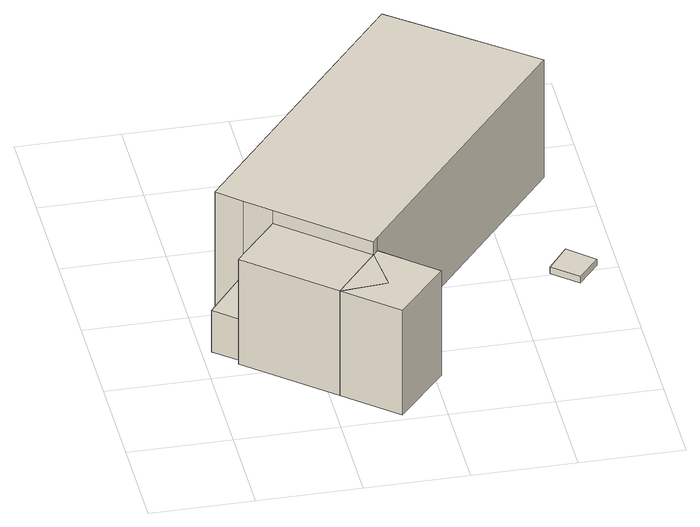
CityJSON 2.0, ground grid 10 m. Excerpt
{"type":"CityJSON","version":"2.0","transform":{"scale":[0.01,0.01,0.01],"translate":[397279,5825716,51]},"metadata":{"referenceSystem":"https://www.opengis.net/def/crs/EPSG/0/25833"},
"CityObjects":{
"building1":{"type":"Building","attributes":{"name":"JFE \"Malchow\" Grüner Campus Malchow","Gemeindeschluessel":"11000011","function":"31001_3020"},"address":[{"country":"Germany","locality":"Berlin","thoroughfareNumber":"2","thoroughfareName":"Malchower Chaussee"}],"children":["building1-1","building1-2","building1-3","building1-4"]},
"building1-1":{"type":"BuildingPart","attributes":{"BezugspunktDach":"2200","measuredHeight":16.4,"storeysAboveGround":2},"parents":["building1"],"geometry":[{"type":"MultiSurface","lod":"1","boundaries":[[[0,1,2,3,4,5,6,7]],[[8,9,10,11,12,13,14,15]],[[8,15,7,6]],[[9,8,6,5]],[[10,9,5,4]],[[11,10,4,3]],[[16,17,18,3,2]],[[19,20,16,2,1]],[[14,13,21,22,23,24,25,1,0]],[[15,14,0,7]],[[12,11,18,17,16]],[[13,12,16,20,19]],[[25,24,23,22,21]]]}]},
"building1-2":{"type":"BuildingPart","attributes":{"BezugspunktDach":"2200","measuredHeight":4.57,"storeysAboveGround":2},"parents":["building1"],"geometry":[{"type":"MultiSurface","lod":"1","boundaries":[[[26,24,23,27]],[[22,21,28,29]],[[22,29,27,23]],[[29,28,26,27]],[[21,22,23,24]],[[30,31,26,28]],[[21,24,31,30]]]}]},
"building1-3":{"type":"BuildingPart","attributes":{"BezugspunktDach":"2200","measuredHeight":13.04,"storeysAboveGround":2},"parents":["building1"],"geometry":[{"type":"MultiSurface","lod":"1","boundaries":[[[32,33,16,20,34,35]],[[36,13,12,37,38,39]],[[31,26,35,34]],[[36,39,28,30]],[[24,31,30,21,13,36,34,20]],[[37,12,16,33]],[[38,37,33,32]],[[39,38,32,35]],[[30,28,26,31]],[[21,30,31,24]],[[12,13,20,16]]]}]},
"building1-4":{"type":"BuildingPart","attributes":{"BezugspunktDach":"2200","measuredHeight":13.04,"storeysAboveGround":2},"parents":["building1"],"geometry":[{"type":"Solid","lod":"1","boundaries":[[[[40,41,42,17,32]],[[11,43,44,45,38]],[[43,11,17,42]],[[44,43,42,41]],[[45,44,41,40]],[[38,45,40,32]],[[11,38,32,17]]]]}]},
"building2":{"type":"Building","attributes":{"Gemeindeschluessel":"11000011","BezugspunktDach":"2200","function":"31001_3000","measuredHeight":0.711,"storeysAboveGround":1},"address":[{"country":"Germany","locality":"Berlin","thoroughfareNumber":"2 (1)","thoroughfareName":"Malchower Chaussee"}],"geometry":[{"type":"Solid","lod":"1","boundaries":[[[[46,47,48,49]],[[50,51,52,53]],[[50,53,49,48]],[[51,50,48,47]],[[52,51,47,46]],[[53,52,46,49]]]]}]}
},
"vertices":[
[480,1871,1383],[717,1682,1383],[1510,1002,1383],[1558,1060,1383],[3622,3542,1383],[3116,3940,1383],[2325,4562,1383],[257,2077,1383],[2325,4562,82],[3116,3940,82],[3622,3542,82],[1558,1060,82],[1510,1002,82],[717,1682,82],[480,1871,82],[257,2077,82],[1510,1002,1238],[1558,1060,1238],[1558,1060,471],[717,1682,588],[717,1682,1238],[717,1682,123],[480,1871,123],[480,1871,579],[717,1682,579],[717,1682,254],
[290,1182,579],[79,1362,579],[290,1182,123],[79,1362,123],[503,1432,123],[503,1432,579],
[1091,497,1238],[1550,536,1238],[503,1432,1238],[290,1182,1238],[503,1432,82],[1550,536,82],[1091,497,82],[290,1182,82],
[1585,75,1238],[2063,625,1238],[1811,843,1238],[1811,843,82],[2063,625,82],[1585,75,82],
[3597,1796,168],[3803,2038,168],[3555,2260,168],[3358,2000,168],[3555,2260,97],[3803,2038,97],[3597,1796,97],[3358,2000,97]
]}
